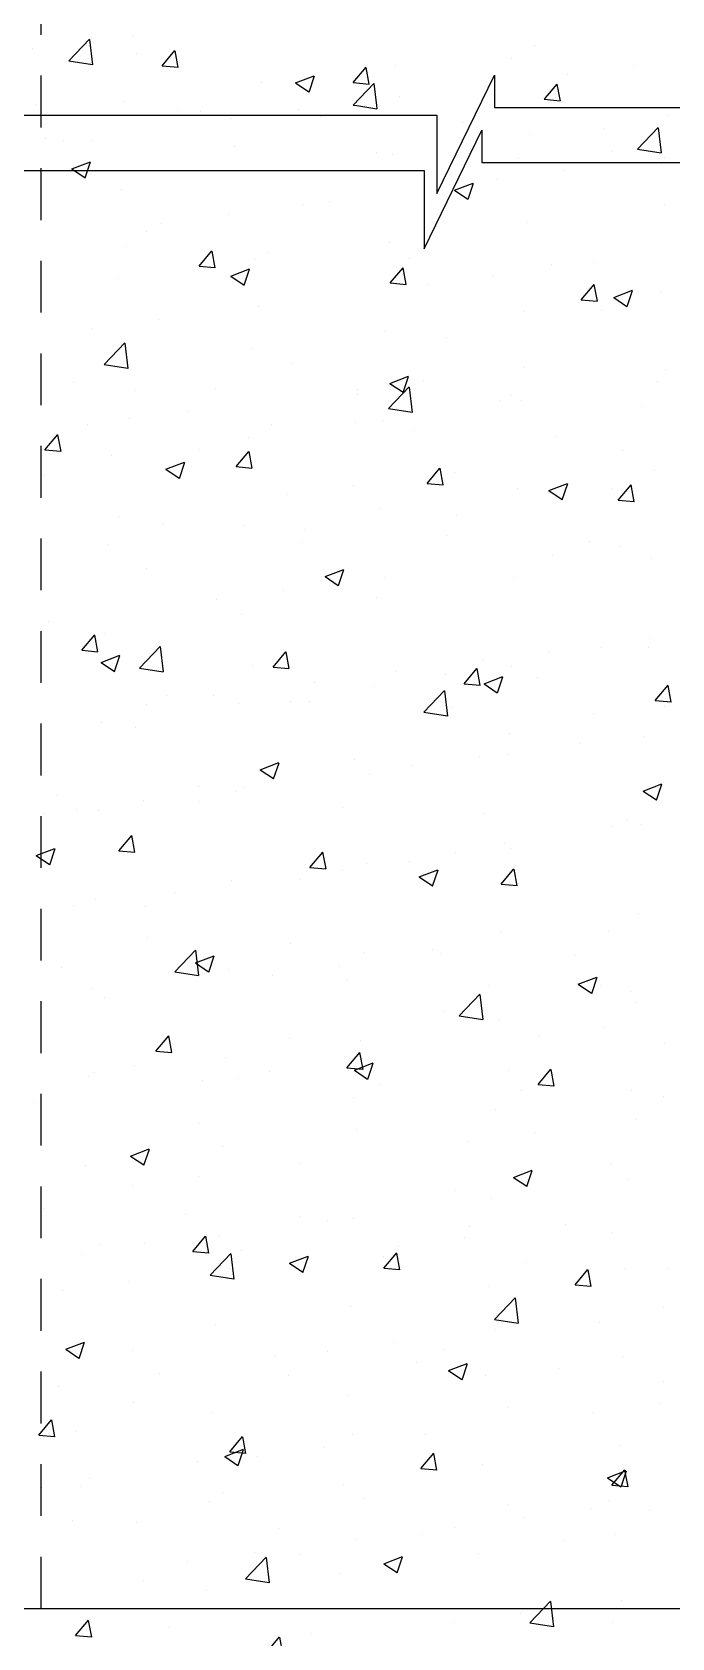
# Model space of a CAD drawing. Header units: inches. Extents: x 0 to 11487, y 0 to 10656.
# Drawn here: x 359.639 to 361.208, y 287.391 to 291.329 of the extents above; entities that cross this region are included whole.
import ezdxf

# ---------------------------------------------------------------- set-up
doc = ezdxf.new("R2010")
doc.units = ezdxf.units.IN
doc.header["$MEASUREMENT"] = 0
doc.linetypes.add('HIDDEN', pattern=[9.525, 6.35, -3.175])
doc.layers.add('DRAWING', color=7, linetype='Continuous')
doc.layers.add('HATCH', color=7, linetype='Continuous')

msp = doc.modelspace()

# ---------------------------------------------------------------- linework, layer by layer
at = {"layer": 'DRAWING', "linetype": 'HIDDEN', "ltscale": 0.02}
msp.add_line((359.66137, 287.46348), (359.66137, 294.95868), dxfattribs=at)
at = {"layer": 'DRAWING', "ltscale": 0.02}
for points in [[(358.02426, 291.1253), (360.63155, 291.1253), (360.63155, 290.93329), (360.77252, 291.22376), (360.77252, 291.14456), (363.48814, 291.14456)], [(357.99329, 290.99014), (360.60058, 290.99014), (360.60058, 290.79812), (360.74155, 291.0886), (360.74155, 291.0094), (363.45717, 291.0094)]]:
    msp.add_lwpolyline(points, dxfattribs=at)
msp.add_lwpolyline([(357.01367, 287.46348), (365.02152, 287.46348), (365.02152, 286.20213), (357.01367, 286.20213)], close=True, dxfattribs=at)
at = {"layer": 'HATCH', "ltscale": 0.02}
for p, q in [((359.7291, 291.25863), (359.77998, 291.31166)), ((359.78759, 291.24914), (359.78038, 291.31118)), ((359.88716, 291.32123), (359.88716, 291.32123)), ((360.86977, 291.29647), (360.86977, 291.29647)), ((359.63974, 291.28865), (359.63974, 291.28865)), ((359.7291, 291.25863), (359.7872, 291.24962)), ((359.89516, 291.2775), (359.89516, 291.2775)), ((359.95772, 291.24644), (359.98922, 291.28397)), ((359.99717, 291.24252), (359.98961, 291.28347)), ((360.81366, 291.26486), (360.81366, 291.26486)), ((359.95772, 291.24644), (359.99677, 291.24303)), ((360.28513, 291.20468), (360.33087, 291.22224)), ((360.31802, 291.18227), (360.33126, 291.22174)), ((360.42629, 291.20545), (360.45779, 291.24298)), ((360.46574, 291.20153), (360.45818, 291.24248)), ((360.53047, 291.24749), (360.53047, 291.24749)), ((360.95142, 291.2263), (360.95142, 291.2263)), ((361.11496, 291.24783), (361.11496, 291.24783)), ((360.20049, 291.20567), (360.20049, 291.20567)), ((360.28513, 291.20468), (360.31762, 291.18277)), ((360.42629, 291.20545), (360.46534, 291.20203)), ((360.4263, 291.1505), (360.47718, 291.20353)), ((360.43267, 291.19946), (360.43267, 291.19946)), ((360.48386, 291.14908), (360.47758, 291.20305)), ((360.53884, 291.17199), (360.53884, 291.17199)), ((360.89813, 291.16834), (360.92636, 291.20199)), ((360.93287, 291.16834), (360.92675, 291.20148)), ((359.64834, 291.15128), (359.64834, 291.15128)), ((359.86508, 291.15967), (359.86508, 291.15967)), ((359.99707, 291.13655), (359.99707, 291.13655)), ((360.05169, 291.13407), (360.05169, 291.13407)), ((360.29142, 291.13941), (360.29142, 291.13941)), ((360.4263, 291.1505), (360.43548, 291.14908)), ((360.43548, 291.14908), (360.4844, 291.14149)), ((360.4848, 291.14101), (360.48386, 291.14908)), ((360.89487, 291.16445), (360.89813, 291.16834)), ((360.89487, 291.16445), (360.93391, 291.16104)), ((360.93431, 291.16053), (360.93287, 291.16834)), ((360.12788, 291.11788), (360.12788, 291.11788)), ((360.34581, 291.12181), (360.34581, 291.12181)), ((360.69454, 291.10708), (360.69454, 291.10708)), ((361.04328, 291.09235), (361.04328, 291.09235)), ((361.12351, 291.04237), (361.17439, 291.0954)), ((361.18197, 291.03318), (361.17479, 291.09492)), ((361.19725, 291.125), (361.19725, 291.125)), ((359.67071, 291.06867), (359.67071, 291.06867)), ((359.7153, 291.06357), (359.7153, 291.06357)), ((359.78608, 291.06353), (359.78608, 291.06353)), ((360.86183, 291.079), (360.86183, 291.079)), ((360.13482, 291.0488), (360.13482, 291.0488)), ((360.48355, 291.03406), (360.48355, 291.03406)), ((360.52253, 291.03002), (360.52253, 291.03002)), ((360.83229, 291.01933), (360.83229, 291.01933)), ((361.06315, 291.03624), (361.06315, 291.03624)), ((361.12351, 291.04237), (361.18161, 291.03336)), ((361.18201, 291.03288), (361.18197, 291.03318)), ((361.19052, 291.02275), (361.19052, 291.02275)), ((359.73623, 290.99398), (359.78197, 291.01154)), ((359.73623, 290.99398), (359.76872, 290.97206)), ((359.76912, 290.97156), (359.78236, 291.01104)), ((360.19255, 290.9882), (360.19255, 290.9882)), ((360.9431, 290.99017), (360.9431, 290.99017)), ((361.18102, 291.00459), (361.18102, 291.00459)), ((359.85713, 290.9422), (359.85713, 290.9422)), ((360.67507, 290.94166), (360.72081, 290.95922)), ((360.67507, 290.94166), (360.70757, 290.91974)), ((360.68217, 290.97084), (360.68217, 290.97084)), ((360.70796, 290.91924), (360.72121, 290.95872)), ((360.77956, 290.96864), (360.77956, 290.96864)), ((360.30118, 290.90545), (360.30118, 290.90545)), ((360.36698, 290.91433), (360.36698, 290.91433)), ((361.1893, 290.90752), (361.1893, 290.90752)), ((359.95602, 290.86022), (359.95602, 290.86022)), ((360.11956, 290.88175), (360.11956, 290.88175)), ((360.85389, 290.86153), (360.85389, 290.86153)), ((359.9202, 290.84005), (359.9202, 290.84005)), ((359.8671, 290.80448), (359.8671, 290.80448)), ((360.04837, 290.75505), (360.07986, 290.79258)), ((360.08781, 290.75113), (360.08025, 290.79208)), ((360.21584, 290.78975), (360.21584, 290.78975)), ((360.51458, 290.81255), (360.51458, 290.81255)), ((360.04837, 290.75505), (360.08741, 290.75163)), ((360.12617, 290.73096), (360.17192, 290.74852)), ((360.15906, 290.70854), (360.17231, 290.74802)), ((360.18461, 290.77072), (360.18461, 290.77072)), ((360.51694, 290.71406), (360.54843, 290.75159)), ((360.55638, 290.71014), (360.54883, 290.75109)), ((360.56457, 290.77501), (360.56457, 290.77501)), ((360.91331, 290.76028), (360.91331, 290.76028)), ((361.01866, 290.76509), (361.01866, 290.76509)), ((359.84919, 290.72473), (359.84919, 290.72473)), ((360.12617, 290.73096), (360.15867, 290.70904)), ((360.51694, 290.71406), (360.55599, 290.71064)), ((360.6077, 290.71098), (360.6077, 290.71098)), ((360.77124, 290.73251), (360.77124, 290.73251)), ((360.98551, 290.67306), (361.017, 290.71059)), ((361.02495, 290.66914), (361.0174, 290.71009)), ((360.98551, 290.67306), (361.02456, 290.66964)), ((361.06502, 290.67864), (361.11076, 290.6962)), ((361.06502, 290.67864), (361.09752, 290.65672)), ((361.09791, 290.65622), (361.11116, 290.6957)), ((361.18136, 290.69005), (361.18136, 290.69005)), ((359.94771, 290.62409), (359.94771, 290.62409)), ((360.19512, 290.65667), (360.19512, 290.65667)), ((360.84594, 290.64405), (360.84594, 290.64405)), ((361.03618, 290.64645), (361.03618, 290.64645)), ((359.78416, 290.60256), (359.78416, 290.60256)), ((360.50664, 290.59507), (360.50664, 290.59507)), ((360.6552, 290.58106), (360.6552, 290.58106)), ((359.81571, 290.51413), (359.86659, 290.56716)), ((359.8742, 290.50464), (359.86699, 290.56668)), ((360.17666, 290.55325), (360.17666, 290.55325)), ((359.81571, 290.51413), (359.87381, 290.50512)), ((359.84124, 290.50725), (359.84124, 290.50725)), ((360.27421, 290.51566), (360.27421, 290.51566)), ((360.8468, 290.50743), (360.8468, 290.50743)), ((361.19271, 290.50301), (361.19271, 290.50301)), ((359.73989, 290.47066), (359.73989, 290.47066)), ((360.51612, 290.46794), (360.56186, 290.48549)), ((360.51612, 290.46794), (360.54862, 290.44602)), ((360.54901, 290.44552), (360.56226, 290.485)), ((360.59939, 290.47485), (360.59939, 290.47485)), ((361.17342, 290.47258), (361.17342, 290.47258)), ((359.89323, 290.45026), (359.89323, 290.45026)), ((360.08862, 290.45592), (360.08862, 290.45592)), ((360.43585, 290.45332), (360.43585, 290.45332)), ((360.43736, 290.44119), (360.43736, 290.44119)), ((360.51291, 290.406), (360.5638, 290.45903)), ((360.57141, 290.39651), (360.56419, 290.45855)), ((360.78609, 290.42646), (360.78609, 290.42646)), ((360.81173, 290.43762), (360.81173, 290.43762)), ((360.838, 290.42658), (360.838, 290.42658)), ((360.02327, 290.399), (360.02327, 290.399)), ((360.51291, 290.406), (360.57101, 290.39699)), ((361.13483, 290.41172), (361.13483, 290.41172)), ((359.77585, 290.36643), (359.77585, 290.36643)), ((359.87763, 290.38291), (359.87763, 290.38291)), ((360.22636, 290.36817), (360.22636, 290.36817)), ((360.43075, 290.37222), (360.43075, 290.37222)), ((360.49869, 290.3776), (360.49869, 290.3776)), ((360.5751, 290.35344), (360.5751, 290.35344)), ((359.67044, 290.30465), (359.70193, 290.34219)), ((359.67044, 290.30465), (359.70949, 290.30124)), ((359.70988, 290.30074), (359.70233, 290.34168)), ((360.04976, 290.30682), (360.04976, 290.30682)), ((360.16872, 290.33578), (360.16872, 290.33578)), ((360.92383, 290.3387), (360.92383, 290.3387)), ((359.8333, 290.28978), (359.8333, 290.28978)), ((359.96722, 290.25723), (360.01296, 290.27479)), ((360.00011, 290.23482), (360.01336, 290.27429)), ((360.13901, 290.26366), (360.1705, 290.30119)), ((360.17845, 290.25974), (360.1709, 290.30069)), ((361.08753, 290.30408), (361.08753, 290.30408)), ((359.66878, 290.24143), (359.66878, 290.24143)), ((359.96722, 290.25723), (359.99972, 290.23531)), ((360.13901, 290.26366), (360.17806, 290.26024)), ((360.60758, 290.22266), (360.63908, 290.2602)), ((360.64702, 290.21875), (360.63947, 290.25969)), ((360.67495, 290.24976), (360.67495, 290.24976)), ((361.16547, 290.25511), (361.16547, 290.25511)), ((360.26399, 290.19566), (360.26399, 290.19566)), ((360.42753, 290.21719), (360.42753, 290.21719)), ((360.60758, 290.22266), (360.64663, 290.21925)), ((360.83005, 290.20911), (360.83005, 290.20911)), ((360.90607, 290.20491), (360.95181, 290.22247)), ((360.90607, 290.20491), (360.93856, 290.18299)), ((360.93896, 290.1825), (360.9522, 290.22197)), ((361.06122, 290.209), (361.06122, 290.209)), ((361.07615, 290.18167), (361.10765, 290.2192)), ((361.11559, 290.17775), (361.10804, 290.2187)), ((360.49075, 290.16013), (360.49075, 290.16013)), ((361.07615, 290.18167), (361.1152, 290.17825)), ((359.85141, 290.14134), (359.85141, 290.14134)), ((359.95865, 290.12386), (359.95865, 290.12386)), ((360.16077, 290.11831), (360.16077, 290.11831)), ((360.30739, 290.10912), (360.30739, 290.10912)), ((360.68024, 290.1436), (360.68024, 290.1436)), ((359.82536, 290.07231), (359.82536, 290.07231)), ((360.29926, 290.0782), (360.29926, 290.0782)), ((360.65612, 290.09439), (360.65612, 290.09439)), ((361.00486, 290.07965), (361.00486, 290.07965)), ((361.07921, 290.06795), (361.07921, 290.06795)), ((360.91567, 290.04642), (360.91567, 290.04642)), ((361.15753, 290.03763), (361.15753, 290.03763)), ((359.91827, 290.01281), (359.91827, 290.01281)), ((360.35717, 289.99421), (360.40291, 290.01177)), ((360.35717, 289.99421), (360.38966, 289.97229)), ((360.39006, 289.97179), (360.4033, 290.01127)), ((360.50309, 289.9921), (360.50309, 289.9921)), ((360.82211, 289.99164), (360.82211, 289.99164)), ((360.25567, 289.95953), (360.25567, 289.95953)), ((360.09213, 289.938), (360.09213, 289.938)), ((360.48281, 289.94265), (360.48281, 289.94265)), ((359.67955, 289.88368), (359.67955, 289.88368)), ((360.15283, 289.90083), (360.15283, 289.90083)), ((359.76108, 289.81326), (359.79258, 289.85079)), ((359.80052, 289.80934), (359.79297, 289.85029)), ((359.81741, 289.85483), (359.81741, 289.85483)), ((361.15477, 289.84286), (361.15477, 289.84286)), ((359.76108, 289.81326), (359.80013, 289.80985)), ((359.80827, 289.78351), (359.85401, 289.80107)), ((359.84116, 289.76109), (359.8544, 289.80057)), ((359.90232, 289.76963), (359.9532, 289.82266)), ((359.96081, 289.76014), (359.9536, 289.82218)), ((360.22965, 289.77227), (360.26115, 289.8098)), ((360.26909, 289.76835), (360.26154, 289.8093)), ((360.90735, 289.81029), (360.90735, 289.81029)), ((361.03425, 289.81921), (361.03425, 289.81921)), ((361.14958, 289.82016), (361.14958, 289.82016)), ((359.80827, 289.78351), (359.84076, 289.76159)), ((359.83143, 289.79003), (359.83143, 289.79003)), ((359.90232, 289.76963), (359.96042, 289.76062)), ((360.18017, 289.7753), (360.18017, 289.7753)), ((360.22965, 289.77227), (360.2687, 289.76885)), ((360.5289, 289.76057), (360.5289, 289.76057)), ((360.65327, 289.75381), (360.65327, 289.75381)), ((360.69822, 289.73127), (360.72972, 289.76881)), ((360.73767, 289.72735), (360.73011, 289.7683)), ((360.74381, 289.78876), (360.74381, 289.78876)), ((360.81417, 289.77416), (360.81417, 289.77416)), ((360.33123, 289.73444), (360.33123, 289.73444)), ((360.47486, 289.72518), (360.47486, 289.72518)), ((360.59952, 289.6615), (360.65041, 289.71453)), ((360.65802, 289.65201), (360.6508, 289.71405)), ((360.69822, 289.73127), (360.73727, 289.72786)), ((360.74711, 289.73119), (360.79286, 289.74875)), ((360.74711, 289.73119), (360.77961, 289.70927)), ((360.78, 289.70877), (360.79325, 289.74825)), ((360.87764, 289.74583), (360.87764, 289.74583)), ((361.1668, 289.69028), (361.19829, 289.72781)), ((361.20624, 289.68636), (361.19868, 289.72731)), ((359.92027, 289.68034), (359.92027, 289.68034)), ((359.96918, 289.70228), (359.96918, 289.70228)), ((360.08381, 289.70187), (360.08381, 289.70187)), ((360.14489, 289.68336), (360.14489, 289.68336)), ((360.27229, 289.68842), (360.27229, 289.68842)), ((360.31791, 289.68755), (360.31791, 289.68755)), ((361.1668, 289.69028), (361.20584, 289.68686)), ((361.19079, 289.67577), (361.19079, 289.67577)), ((359.80947, 289.63736), (359.80947, 289.63736)), ((360.59952, 289.6615), (360.65762, 289.65249)), ((360.66665, 289.67281), (360.66665, 289.67281)), ((361.01538, 289.65808), (361.01538, 289.65808)), ((359.8913, 289.62302), (359.8913, 289.62302)), ((360.8098, 289.61038), (360.8098, 289.61038)), ((361.14164, 289.60269), (361.14164, 289.60269)), ((360.80622, 289.55669), (360.80622, 289.55669)), ((360.98291, 289.5852), (360.98291, 289.5852)), ((360.19821, 289.52049), (360.24396, 289.53804)), ((360.19822, 289.52049), (360.23071, 289.49857)), ((360.2311, 289.49807), (360.24435, 289.53755)), ((360.42882, 289.54498), (360.42882, 289.54498)), ((360.57195, 289.5311), (360.57195, 289.5311)), ((360.73549, 289.55263), (360.73549, 289.55263)), ((360.04784, 289.47958), (360.04784, 289.47958)), ((360.46692, 289.50771), (360.46692, 289.50771)), ((361.13706, 289.46817), (361.1828, 289.48572)), ((361.16995, 289.44575), (361.1832, 289.48522)), ((359.70146, 289.45797), (359.70146, 289.45797)), ((359.91196, 289.44421), (359.91196, 289.44421)), ((360.0502, 289.44323), (360.0502, 289.44323)), ((360.13694, 289.46589), (360.13694, 289.46589)), ((360.15937, 289.47678), (360.15937, 289.47678)), ((361.13706, 289.46817), (361.16956, 289.44625)), ((359.66685, 289.41419), (359.66685, 289.41419)), ((359.74841, 289.42268), (359.74841, 289.42268)), ((359.80153, 289.41989), (359.80153, 289.41989)), ((360.39893, 289.4285), (360.39893, 289.4285)), ((360.74767, 289.41376), (360.74767, 289.41376)), ((361.0964, 289.39903), (361.0964, 289.39903)), ((359.85173, 289.32187), (359.88322, 289.3594)), ((361.0593, 289.38176), (361.0593, 289.38176)), ((361.1337, 289.38522), (361.1337, 289.38522)), ((359.64932, 289.30978), (359.69506, 289.32734)), ((359.6822, 289.28737), (359.69545, 289.32684)), ((359.85173, 289.32187), (359.89077, 289.31845)), ((359.89117, 289.31795), (359.88361, 289.3589)), ((360.79828, 289.33922), (360.79828, 289.33922)), ((360.81105, 289.32754), (360.81105, 289.32754)), ((359.64932, 289.30978), (359.68181, 289.28786)), ((360.3203, 289.28088), (360.35179, 289.31841)), ((360.3203, 289.28088), (360.35934, 289.27746)), ((360.35974, 289.27696), (360.35218, 289.31791)), ((360.45897, 289.29024), (360.45897, 289.29024)), ((360.56364, 289.29497), (360.56364, 289.29497)), ((360.67832, 289.31636), (360.67832, 289.31636)), ((360.129, 289.24841), (360.129, 289.24841)), ((360.29733, 289.25096), (360.29733, 289.25096)), ((360.40009, 289.27344), (360.40009, 289.27344)), ((360.58816, 289.25746), (360.6339, 289.27502)), ((360.58816, 289.25746), (360.62066, 289.23554)), ((360.62105, 289.23505), (360.6343, 289.27452)), ((360.78887, 289.23988), (360.82036, 289.27741)), ((360.82831, 289.23596), (360.82075, 289.27691)), ((359.79358, 289.20242), (359.79358, 289.20242)), ((359.98752, 289.21912), (359.98752, 289.21912)), ((360.78887, 289.23988), (360.82792, 289.23647)), ((359.7401, 289.18655), (359.7401, 289.18655)), ((359.91635, 289.18557), (359.91635, 289.18557)), ((361.12575, 289.16774), (361.12575, 289.16774)), ((361.05177, 289.1242), (361.05177, 289.1242)), ((359.92298, 289.10941), (359.92298, 289.10941)), ((360.27172, 289.09468), (360.27172, 289.09468)), ((360.79034, 289.12174), (360.79034, 289.12174)), ((359.98893, 289.02513), (360.03981, 289.07816)), ((360.03926, 289.04676), (360.085, 289.06432)), ((360.03926, 289.04676), (360.07176, 289.02484)), ((360.04743, 289.01564), (360.04021, 289.07768)), ((360.07215, 289.02434), (360.0854, 289.06382)), ((360.45103, 289.07276), (360.45103, 289.07276)), ((360.62045, 289.07994), (360.62045, 289.07994)), ((360.6392, 289.06988), (360.6392, 289.06988)), ((360.96919, 289.06521), (360.96919, 289.06521)), ((359.71199, 289.03639), (359.71199, 289.03639)), ((359.98893, 289.02513), (360.04703, 289.01612)), ((360.06072, 289.02166), (360.06072, 289.02166)), ((360.12106, 289.03094), (360.12106, 289.03094)), ((360.22824, 289.01578), (360.22824, 289.01578)), ((360.39178, 289.03731), (360.39178, 289.03731)), ((360.40946, 289.00692), (360.40946, 289.00692)), ((360.97811, 288.99444), (361.02385, 289.012)), ((361.011, 288.97202), (361.02424, 289.0115)), ((359.78564, 288.98494), (359.78564, 288.98494)), ((360.68614, 288.917), (360.73702, 288.97003)), ((360.74463, 288.90751), (360.73741, 288.96955)), ((360.75819, 288.99219), (360.75819, 288.99219)), ((360.97811, 288.99444), (361.0106, 288.97252)), ((361.03233, 288.99197), (361.03233, 288.99197)), ((361.10693, 288.97745), (361.10693, 288.97745)), ((359.81566, 288.96146), (359.81566, 288.96146)), ((360.65134, 288.92657), (360.65134, 288.92657)), ((361.11781, 288.95027), (361.11781, 288.95027)), ((360.68614, 288.917), (360.74424, 288.90799)), ((360.78239, 288.90427), (360.78239, 288.90427)), ((361.04346, 288.88807), (361.04346, 288.88807)), ((359.94237, 288.83048), (359.97386, 288.86801)), ((359.98181, 288.82656), (359.97426, 288.86751)), ((360.27036, 288.86118), (360.27036, 288.86118)), ((360.44309, 288.85529), (360.44309, 288.85529)), ((360.87992, 288.86654), (360.87992, 288.86654)), ((361.18886, 288.84853), (361.18886, 288.84853)), ((359.94237, 288.83048), (359.98142, 288.82706)), ((360.11311, 288.81347), (360.11311, 288.81347)), ((360.41094, 288.78948), (360.44243, 288.82702)), ((360.45038, 288.78557), (360.44283, 288.82652)), ((360.46734, 288.81222), (360.46734, 288.81222)), ((359.79301, 288.77734), (359.79301, 288.77734)), ((359.88938, 288.79578), (359.88938, 288.79578)), ((360.21992, 288.77965), (360.21992, 288.77965)), ((360.41094, 288.78948), (360.44999, 288.78607)), ((360.42921, 288.78374), (360.47495, 288.8013)), ((360.42921, 288.78374), (360.4617, 288.76182)), ((360.4621, 288.76132), (360.47534, 288.8008)), ((360.80788, 288.78313), (360.80788, 288.78313)), ((360.87951, 288.74849), (360.91101, 288.78602)), ((360.91895, 288.74457), (360.9114, 288.78552)), ((359.77769, 288.76747), (359.77769, 288.76747)), ((360.05638, 288.75812), (360.05638, 288.75812)), ((360.14175, 288.76261), (360.14175, 288.76261)), ((360.49048, 288.74787), (360.49048, 288.74787)), ((360.83922, 288.73314), (360.83922, 288.73314)), ((360.87951, 288.74849), (360.91856, 288.74507)), ((361.10987, 288.7328), (361.10987, 288.7328)), ((359.6438, 288.7038), (359.6438, 288.7038)), ((360.4269, 288.71774), (360.4269, 288.71774)), ((361.18795, 288.7184), (361.18795, 288.7184)), ((360.04591, 288.65234), (360.04591, 288.65234)), ((360.77445, 288.6868), (360.77445, 288.6868)), ((361.11902, 288.66298), (361.11902, 288.66298)), ((360.43514, 288.63782), (360.43514, 288.63782)), ((360.8716, 288.63041), (360.8716, 288.63041)), ((359.66493, 288.58694), (359.66493, 288.58694)), ((359.88031, 288.57303), (359.92605, 288.59059)), ((359.88031, 288.57303), (359.91281, 288.55112)), ((359.9132, 288.55062), (359.92644, 288.59009)), ((360.10517, 288.596), (360.10517, 288.596)), ((360.70806, 288.60888), (360.70806, 288.60888)), ((359.76975, 288.55), (359.76975, 288.55)), ((360.29548, 288.55456), (360.29548, 288.55456)), ((360.81916, 288.52072), (360.8649, 288.53827)), ((360.85204, 288.4983), (360.86529, 288.53777)), ((361.05737, 288.55451), (361.05737, 288.55451)), ((359.88452, 288.50045), (359.88452, 288.50045)), ((360.04806, 288.52199), (360.04806, 288.52199)), ((360.81916, 288.52071), (360.85165, 288.4988)), ((361.10192, 288.51532), (361.10192, 288.51532)), ((360.67639, 288.48912), (360.67639, 288.48912)), ((360.7665, 288.46933), (360.7665, 288.46933)), ((359.66579, 288.44352), (359.66579, 288.44352)), ((360.01453, 288.42879), (360.01453, 288.42879)), ((360.29541, 288.42372), (360.29541, 288.42372)), ((360.36326, 288.41405), (360.36326, 288.41405)), ((360.4272, 288.42035), (360.4272, 288.42035)), ((360.03301, 288.33909), (360.06451, 288.37662)), ((360.07245, 288.33517), (360.0649, 288.37612)), ((360.09722, 288.37852), (360.09722, 288.37852)), ((360.712, 288.39932), (360.712, 288.39932)), ((360.94716, 288.40532), (360.94716, 288.40532)), ((361.06074, 288.38458), (361.06074, 288.38458)), ((359.80354, 288.35577), (359.80354, 288.35577)), ((359.91442, 288.35833), (359.91442, 288.35833)), ((360.03301, 288.33909), (360.07206, 288.33567)), ((360.15227, 288.34103), (360.15227, 288.34103)), ((360.50158, 288.29809), (360.53308, 288.33563)), ((360.5362, 288.35121), (360.5362, 288.35121)), ((360.69974, 288.37275), (360.69974, 288.37275)), ((359.76181, 288.33253), (359.76181, 288.33253)), ((360.07554, 288.28063), (360.12642, 288.33366)), ((360.12362, 288.2969), (360.12362, 288.2969)), ((360.13404, 288.27114), (360.12682, 288.33318)), ((360.27026, 288.31001), (360.316, 288.32757)), ((360.27026, 288.31001), (360.30275, 288.28809)), ((360.30314, 288.28759), (360.31639, 288.32707)), ((360.50101, 288.3263), (360.50101, 288.3263)), ((360.50158, 288.29809), (360.54063, 288.29468)), ((360.54102, 288.29417), (360.53347, 288.33512)), ((360.84974, 288.31156), (360.84974, 288.31156)), ((361.09398, 288.29785), (361.09398, 288.29785)), ((361.19848, 288.29683), (361.19848, 288.29683)), ((359.8762, 288.26432), (359.8762, 288.26432)), ((360.07554, 288.28063), (360.13364, 288.27161)), ((360.97015, 288.2571), (361.00165, 288.29463)), ((360.97015, 288.2571), (361.0092, 288.25368)), ((361.00959, 288.25318), (361.00204, 288.29413)), ((359.71266, 288.24279), (359.71266, 288.24279)), ((360.75856, 288.25185), (360.75856, 288.25185)), ((360.77275, 288.1725), (360.82363, 288.22553)), ((360.83124, 288.16301), (360.82402, 288.22505)), ((360.41926, 288.20287), (360.41926, 288.20287)), ((361.18788, 288.20197), (361.18788, 288.20197)), ((360.08928, 288.16105), (360.08928, 288.16105)), ((360.77275, 288.1725), (360.83085, 288.16348)), ((360.7753, 288.14766), (360.7753, 288.14766)), ((361.0304, 288.16473), (361.0304, 288.16473)), ((359.72136, 288.09931), (359.7671, 288.11687)), ((359.72136, 288.09931), (359.75385, 288.07739)), ((359.75386, 288.11505), (359.75386, 288.11505)), ((359.75424, 288.07689), (359.76749, 288.11637)), ((360.52788, 288.11508), (360.52788, 288.11508)), ((360.64942, 288.09933), (360.64942, 288.09933)), ((359.88456, 288.09672), (359.88456, 288.09672)), ((360.23329, 288.08198), (360.23329, 288.08198)), ((360.36434, 288.09355), (360.36434, 288.09355)), ((360.58203, 288.06725), (360.58203, 288.06725)), ((360.6602, 288.04699), (360.70594, 288.06455)), ((360.69309, 288.02457), (360.70634, 288.06405)), ((361.08603, 288.08038), (361.08603, 288.08038)), ((359.95176, 288.03924), (359.95176, 288.03924)), ((360.26843, 288.03393), (360.26843, 288.03393)), ((360.6602, 288.04699), (360.6927, 288.02507)), ((360.75062, 288.03438), (360.75062, 288.03438)), ((360.93076, 288.05251), (360.93076, 288.05251)), ((361.18694, 288.02129), (361.18694, 288.02129)), ((359.70435, 288.00666), (359.70435, 288.00666)), ((360.41131, 287.9854), (360.41131, 287.9854)), ((359.88745, 287.96854), (359.88745, 287.96854)), ((360.08134, 287.94358), (360.08134, 287.94358)), ((360.80595, 287.95589), (360.80595, 287.95589)), ((361.01602, 287.94431), (361.01602, 287.94431)), ((361.17956, 287.96584), (361.17956, 287.96584)), ((359.65508, 287.88869), (359.68658, 287.92622)), ((359.69452, 287.88477), (359.68697, 287.92572)), ((359.65508, 287.88869), (359.69413, 287.88527)), ((359.74592, 287.89758), (359.74592, 287.89758)), ((360.12366, 287.8477), (360.15515, 287.88523)), ((360.16309, 287.84378), (360.15554, 287.88473)), ((360.42497, 287.8905), (360.42497, 287.8905)), ((360.60344, 287.89), (360.60344, 287.89)), ((361.07809, 287.86291), (361.07809, 287.86291)), ((360.04399, 287.8251), (360.04399, 287.8251)), ((360.1113, 287.83629), (360.15704, 287.85385)), ((360.1113, 287.83629), (360.1438, 287.81437)), ((360.12366, 287.8477), (360.1627, 287.84428)), ((360.14419, 287.81387), (360.15744, 287.85335)), ((360.19249, 287.83589), (360.19249, 287.83589)), ((360.35603, 287.85742), (360.35603, 287.85742)), ((360.59223, 287.8067), (360.62372, 287.84423)), ((360.63167, 287.80278), (360.62411, 287.84373)), ((360.59223, 287.8067), (360.63127, 287.80329)), ((360.74267, 287.81691), (360.74267, 287.81691)), ((361.05015, 287.78397), (361.09589, 287.80153)), ((361.05015, 287.78397), (361.08265, 287.76205)), ((361.0608, 287.76571), (361.09229, 287.80324)), ((361.08304, 287.76155), (361.09628, 287.80103)), ((361.10024, 287.76179), (361.09268, 287.80274)), ((359.663, 287.7597), (359.663, 287.7597)), ((359.75734, 287.7629), (359.75734, 287.7629)), ((359.77991, 287.78158), (359.77991, 287.78158)), ((360.10608, 287.74816), (360.10608, 287.74816)), ((360.40337, 287.76793), (360.40337, 287.76793)), ((361.0608, 287.76571), (361.09985, 287.76229)), ((360.07339, 287.72611), (360.07339, 287.72611)), ((360.45481, 287.73343), (360.45481, 287.73343)), ((360.80355, 287.71869), (360.80355, 287.71869)), ((361.00771, 287.70818), (361.00771, 287.70818)), ((361.05545, 287.72727), (361.05545, 287.72727)), ((359.73798, 287.68011), (359.73798, 287.68011)), ((359.89509, 287.67514), (359.89509, 287.67514)), ((360.84417, 287.68665), (360.84417, 287.68665)), ((361.15228, 287.70396), (361.15228, 287.70396)), ((360.24382, 287.66041), (360.24382, 287.66041)), ((360.43159, 287.63234), (360.43159, 287.63234)), ((360.59256, 287.64567), (360.59256, 287.64567)), ((360.67446, 287.66188), (360.67446, 287.66188)), ((360.94129, 287.63094), (360.94129, 287.63094)), ((361.07015, 287.64543), (361.07015, 287.64543)), ((360.16215, 287.53612), (360.21303, 287.58915)), ((360.18417, 287.59976), (360.18417, 287.59976)), ((360.22065, 287.52664), (360.21343, 287.58868)), ((360.29348, 287.59648), (360.29348, 287.59648)), ((360.50125, 287.57326), (360.54699, 287.59082)), ((360.53414, 287.55085), (360.54738, 287.59032)), ((360.73473, 287.59944), (360.73473, 287.59944)), ((360.02063, 287.57823), (360.02063, 287.57823)), ((360.39542, 287.55046), (360.39542, 287.55046)), ((360.50125, 287.57326), (360.53375, 287.55135)), ((359.9125, 287.53108), (359.9125, 287.53108)), ((360.06545, 287.50863), (360.06545, 287.50863)), ((360.16215, 287.53612), (360.22025, 287.52711)), ((360.85936, 287.42799), (360.91024, 287.48102)), ((360.91785, 287.41851), (360.91063, 287.48055)), ((361.08327, 287.4831), (361.08327, 287.4831)), ((359.73003, 287.46264), (359.73003, 287.46264)), ((359.74573, 287.3973), (359.77722, 287.43483)), ((359.78517, 287.39338), (359.77761, 287.43433)), ((360.83585, 287.45052), (360.83585, 287.45052)), ((359.74573, 287.3973), (359.78478, 287.39388)), ((359.97611, 287.41609), (359.97611, 287.41609)), ((360.2143, 287.3563), (360.24579, 287.39384)), ((360.25374, 287.35239), (360.24618, 287.39334)), ((360.32484, 287.40136), (360.32484, 287.40136)), ((360.67231, 287.42899), (360.67231, 287.42899)), ((360.85936, 287.42799), (360.91746, 287.41898)), ((361.0622, 287.42796), (361.0622, 287.42796))]:
    msp.add_line(p, q, dxfattribs=at)

doc.saveas('drawing.dxf')
